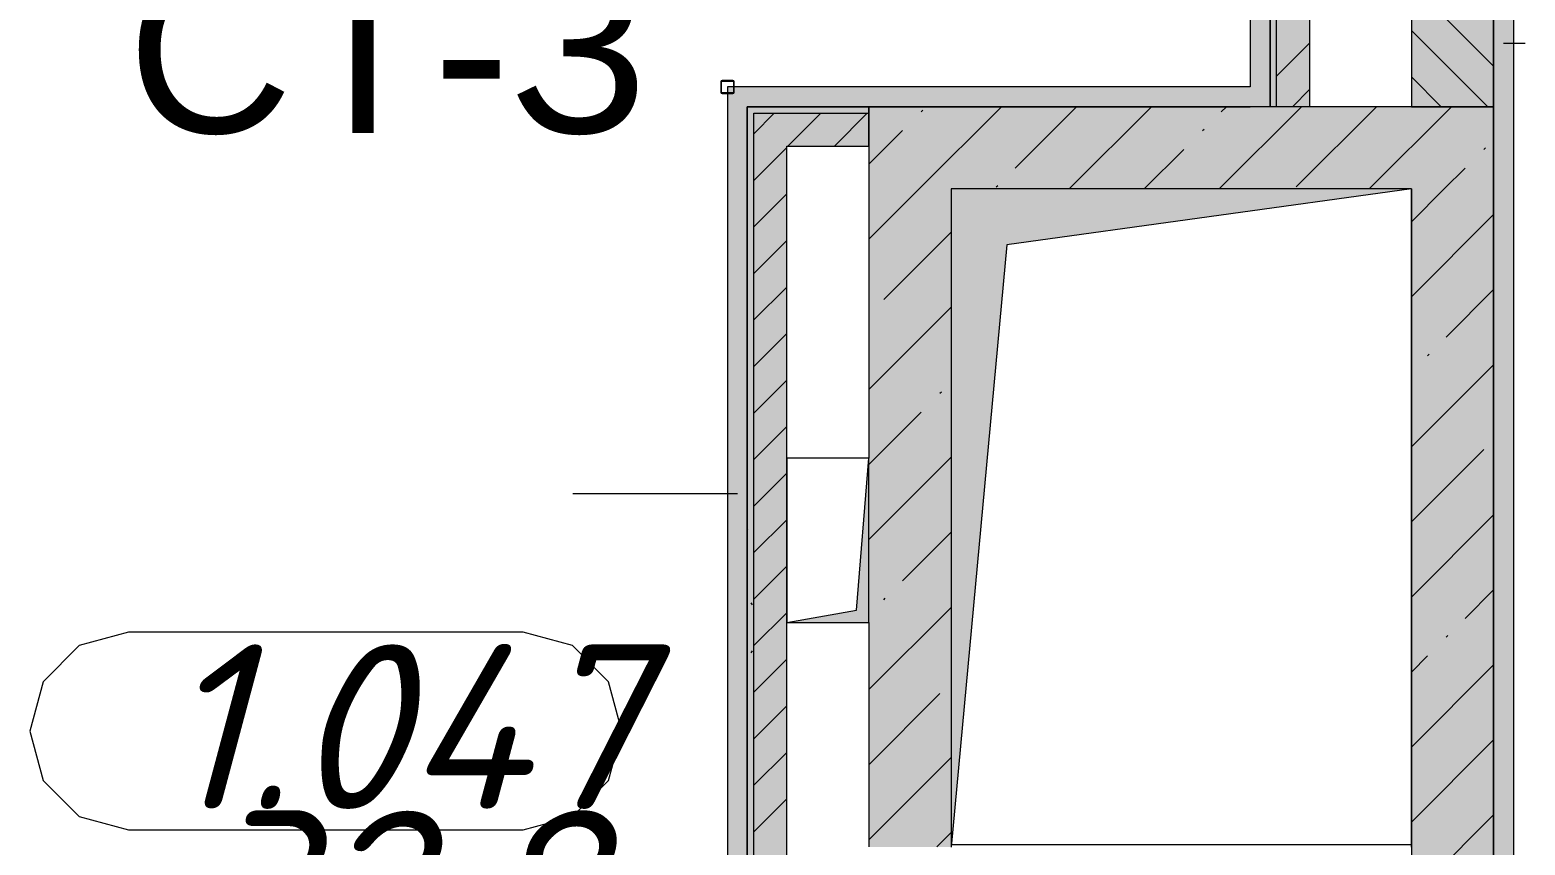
# Model space of a CAD drawing. Header units: millimetres. Extents: x -537608 to 253996, y -217170 to 186033.
# Drawn here: x -286828 to -282281, y -154144 to -151667 of the extents above; entities that cross this region are included whole.
import ezdxf

# ---------------------------------------------------------------- set-up
doc = ezdxf.new("R2010")
doc.units = ezdxf.units.MM
doc.layers.add('PDF _Геометрия', color=7, linetype='Continuous')
doc.layers.add('PDF _Текст', color=7, linetype='Continuous')
doc.layers.add('PDF _Сплошная заливка', color=7, linetype='Continuous', true_color=0xffffff)
doc.styles.add('PDF GOST-Common', font='arial.ttf')
doc.styles.add('PDF ISOCPEUR Italic', font='isocpeui.ttf')

msp = doc.modelspace()

# ---------------------------------------------------------------- hatches: boundary and pattern name
at = {"layer": 'PDF _Сплошная заливка', "transparency": 33554559}
h = msp.add_hatch(color=256, dxfattribs=at)
h.paths.add_polyline_path([(-283056.1714, -151899.9798), (-283036.1704, -151899.9798), (-283036.1704, -150045.5258), (-283056.1714, -150045.5258), (-283056.1714, -151128.1219)], flags=0)
h.paths.add_polyline_path([(-283036.1704, -149945.5254), (-283036.1704, -149705.5247), (-283056.1714, -149705.5247), (-283056.1714, -149945.5254)], flags=0)
h.paths.add_polyline_path([(-283036.1704, -149605.5243), (-283036.1704, -147979.1478), (-283056.1714, -147979.1478), (-283056.1714, -149605.5243)], flags=0)
for points in [[(-282936.1721, -151899.9798), (-282936.1721, -150699.9809), (-282976.1719, -150699.9809), (-282976.1719, -150199.9809), (-282936.1721, -150199.9809), (-282936.1721, -148079.1483), (-283036.1704, -148079.1483), (-283036.1704, -151899.9798)], [(-282376.1714, -151899.9798), (-282376.1714, -150699.9809), (-282626.1703, -150699.9809), (-282626.1703, -151899.9798), (-282482.8826, -151899.9798)], [(-284646.0725, -154379.6347), (-284626.0737, -154379.6347), (-284626.0737, -151899.9798), (-284646.0725, -151899.9798), (-284646.0725, -154279.6342)], [(-284276.1712, -151919.9808), (-284276.1712, -151899.9798), (-284626.0737, -151899.9798), (-284626.0737, -151919.9808), (-284526.0732, -151919.9808)], [(-282376.1714, -152149.9809), (-282376.1714, -151899.9798), (-284276.1712, -151899.9798), (-284276.1712, -152149.9809), (-282482.8826, -152149.9809)], [(-284626.0737, -154279.6342), (-284526.0732, -154279.6342), (-284526.0732, -151919.9808), (-284626.0737, -151919.9808), (-284626.0737, -153981.084)], [(-284026.1722, -154149.6346), (-284026.1722, -152149.9809), (-284276.1712, -152149.9809), (-284276.1712, -154149.6346), (-284169.4213, -154149.6346)], [(-282376.1714, -154399.6335), (-282376.1714, -152149.9809), (-282626.1703, -152149.9809), (-282626.1703, -154399.6335), (-282482.8826, -154399.6335)]]:
    msp.add_hatch(color=256, dxfattribs=at).paths.add_polyline_path(points)
at = {"layer": 'PDF _Сплошная заливка', "true_color": 0x72baa6, "transparency": 33554559}
for points in [[(-283116.1721, -151899.9798), (-283116.1721, -151839.9813), (-284706.0732, -151839.9813), (-284706.0732, -151899.9798), (-284169.4213, -151899.9798)], [(-284706.0732, -157589.6364), (-284646.0725, -157589.6364), (-284646.0725, -151899.9798), (-284706.0732, -151899.9798), (-284706.0732, -157547.2856)]]:
    msp.add_hatch(color=123, dxfattribs=at).paths.add_polyline_path(points)
at = {"layer": 'PDF _Сплошная заливка', "true_color": 0xe2e2e2, "transparency": 33554559}
msp.add_hatch(color=254, dxfattribs=at).paths.add_polyline_path([(-284026.1722, -154149.9812), (-283856.1706, -152319.9804), (-282626.1703, -152149.9809), (-284026.1722, -152149.9809), (-284026.1722, -153981.084)])

# ---------------------------------------------------------------- linework, layer by layer
at = {"layer": 'PDF _Геометрия', "lineweight": 9}
for p, q in [((-283036.1704, -151899.9798), (-283036.1704, -150045.5258)), ((-283116.1721, -150125.5253), (-283116.1721, -151839.9813)), ((-283056.1714, -151899.9798), (-283056.1714, -150125.5253)), ((-283056.1714, -150125.5253), (-283056.1714, -151899.9798)), ((-282626.1703, -150699.9809), (-282626.1703, -151899.9798)), ((-282376.1714, -151899.9798), (-282376.1714, -150699.9809)), ((-282376.1714, -150699.9809), (-282376.1714, -154399.6335)), ((-282316.1707, -150759.9795), (-282316.1707, -158089.6364)), ((-282936.1721, -151399.9798), (-282936.1721, -151899.9798)), ((-282376.1714, -151776.4756), (-282626.1703, -151526.4766)), ((-282394.0883, -151899.9798), (-282626.1703, -151667.8977)), ((-283036.1704, -151806.5695), (-282936.1721, -151706.5691)), ((-282346.1721, -151706.5907), (-282280.5027, -151706.5907)), ((-284724.9008, -151821.1515), (-284726.0741, -151823.9805)), ((-284726.0741, -151823.9805), (-284726.0741, -151855.9799)), ((-284722.0739, -151819.9803), (-284724.9008, -151821.1515)), ((-284724.074, -151823.9805), (-284723.4884, -151822.566)), ((-284724.074, -151855.9799), (-284724.074, -151823.9805)), ((-284723.4884, -151822.566), (-284722.0739, -151821.9804)), ((-284690.0724, -151819.9803), (-284722.0739, -151819.9803)), ((-284722.0739, -151821.9804), (-284690.0724, -151821.9804)), ((-284687.2456, -151821.1515), (-284690.0724, -151819.9803)), ((-284690.0724, -151821.9804), (-284688.6579, -151822.566)), ((-284688.6579, -151822.566), (-284688.0723, -151823.9805)), ((-284688.0723, -151823.9805), (-284688.0723, -151855.9799)), ((-284686.0722, -151823.9805), (-284687.2456, -151821.1515)), ((-284686.0722, -151855.9799), (-284686.0722, -151823.9805)), ((-282535.5094, -151899.9798), (-282626.1703, -151809.3189)), ((-284726.0741, -151855.9799), (-284724.9008, -151858.8089)), ((-284724.9008, -151858.8089), (-284722.0739, -151859.98)), ((-284723.4884, -151857.3944), (-284724.074, -151855.9799)), ((-284722.0739, -151857.98), (-284723.4884, -151857.3944)), ((-284690.0724, -151857.98), (-284722.0739, -151857.98)), ((-284722.0739, -151859.98), (-284690.0724, -151859.98)), ((-283116.1721, -151839.9813), (-284706.0732, -151839.9813)), ((-284706.0732, -151839.9813), (-284706.0732, -151899.9798)), ((-284688.6579, -151857.3944), (-284690.0724, -151857.98)), ((-284690.0724, -151859.98), (-284687.2456, -151858.8089)), ((-284688.0723, -151855.9799), (-284688.6579, -151857.3944)), ((-284687.2456, -151858.8089), (-284686.0722, -151855.9799)), ((-282988.1617, -151899.9798), (-282936.1721, -151847.9903)), ((-284706.0732, -151899.9798), (-284706.0732, -154997.2442)), ((-284646.0725, -154279.6342), (-284646.0725, -151899.9798)), ((-284646.0725, -151899.9798), (-283116.1721, -151899.9798)), ((-284626.0737, -151899.9798), (-284646.0725, -151899.9798)), ((-284646.0725, -151899.9798), (-284646.0725, -154279.6342)), ((-284526.0732, -151899.9798), (-284626.0737, -151899.9798)), ((-284276.1712, -151899.9798), (-284526.0732, -151899.9798)), ((-283116.1721, -151899.9798), (-284276.1712, -151899.9798)), ((-284276.1712, -151899.9798), (-284276.1712, -151919.9808)), ((-284276.1712, -151919.9808), (-284276.1712, -151899.9798)), ((-284123.2317, -152149.9809), (-283873.2328, -151899.9798)), ((-284116.9064, -151915.5564), (-284112.1655, -151910.8156)), ((-283831.7841, -152086.6302), (-283645.1337, -151899.9798)), ((-283667.0357, -152149.9809), (-283417.0346, -151899.9798)), ((-283210.8375, -152149.9809), (-282960.8385, -151899.9798)), ((-283204.5121, -151915.5564), (-283188.9377, -151899.9798)), ((-283056.1714, -151899.9798), (-283116.1721, -151899.9798)), ((-282376.1714, -151899.9798), (-283056.1714, -151899.9798)), ((-283036.1704, -151899.9798), (-283056.1714, -151899.9798)), ((-282936.1721, -151899.9798), (-283036.1704, -151899.9798)), ((-282976.413, -152143.6555), (-282732.7394, -151899.9798)), ((-282754.6414, -152149.9809), (-282504.6403, -151899.9798)), ((-282626.1703, -151899.9798), (-282376.1714, -151899.9798)), ((-282376.1714, -152149.9809), (-282376.1714, -151899.9798)), ((-284626.0737, -151982.2571), (-284563.7973, -151919.9808)), ((-284626.0737, -154279.6342), (-284626.0737, -151919.9808)), ((-284626.0737, -151919.9808), (-284526.0732, -151919.9808)), ((-284526.0732, -151919.9808), (-284276.1712, -151919.9808)), ((-284522.3745, -152019.9812), (-284422.374, -151919.9808)), ((-284380.9534, -152019.9812), (-284280.9529, -151919.9808)), ((-284276.1712, -151919.9808), (-284276.1712, -152019.9812)), ((-284276.1712, -152019.9812), (-284276.1712, -151919.9808)), ((-284276.1712, -152074.8213), (-284173.9317, -151972.5817)), ((-283261.5374, -151972.5817), (-283256.7945, -151967.8388)), ((-284626.0737, -152123.6782), (-284526.0732, -152023.68)), ((-284526.0732, -154279.6342), (-284526.0732, -152019.9812)), ((-284526.0732, -152019.9812), (-284276.1712, -152019.9812)), ((-284276.1712, -152019.9812), (-284276.1712, -152149.9809)), ((-283438.9366, -152149.9809), (-283318.5606, -152029.6049)), ((-282406.1664, -152029.6049), (-282401.4255, -152024.8641)), ((-282526.5424, -152149.9809), (-282463.1917, -152086.6302)), ((-283888.8073, -152143.6555), (-283884.0664, -152138.9126)), ((-284626.0737, -152265.0994), (-284526.0732, -152165.1012)), ((-284276.1712, -152302.9204), (-284123.2317, -152149.9809)), ((-284276.1712, -152149.9809), (-284276.1712, -152967.5504)), ((-282626.1703, -152249.6089), (-282526.5424, -152149.9809)), ((-282626.1703, -152149.9809), (-282626.1703, -154399.6335)), ((-282376.1714, -154399.6335), (-282376.1714, -152149.9809)), ((-282626.1703, -152477.708), (-282376.1714, -152227.7091)), ((-284230.957, -152485.8031), (-284026.1722, -152281.0183)), ((-284626.0737, -152406.5227), (-284526.0732, -152306.5223)), ((-284626.0737, -152547.9438), (-284526.0732, -152447.9434)), ((-282520.217, -152599.8516), (-282376.1714, -152455.806)), ((-284276.1712, -152759.1164), (-284026.1722, -152509.1174)), ((-284626.0737, -152689.365), (-284526.0732, -152589.3645)), ((-282626.1703, -152933.9062), (-282376.1714, -152683.9051)), ((-282577.2401, -152656.8769), (-282572.4993, -152652.1361)), ((-284626.0737, -152830.7861), (-284526.0732, -152730.7857)), ((-284059.8811, -152770.9254), (-284055.1402, -152766.1845)), ((-284276.1712, -152987.2155), (-284116.9064, -152827.9507)), ((-284626.0737, -152972.2073), (-284526.0732, -152872.2068)), ((-284276.1712, -153215.3146), (-284026.1722, -152965.3135)), ((-282626.1703, -153162.0031), (-282406.1664, -152941.9992)), ((-284626.0737, -153113.6284), (-284526.0732, -153013.6279)), ((-284676.0739, -153076.2208), (-285176.074, -153076.2208)), ((-282626.1703, -153390.1022), (-282376.1714, -153140.1033)), ((-284626.0737, -153255.0495), (-284526.0732, -153155.0512)), ((-284173.9317, -153341.172), (-284026.1722, -153193.4126)), ((-284626.0737, -153396.4707), (-284526.0732, -153296.4724)), ((-282463.1917, -153455.2226), (-282376.1714, -153368.2002)), ((-284230.957, -153398.1973), (-284226.214, -153393.4566)), ((-284626.0737, -153537.894), (-284526.0732, -153437.8935)), ((-284276.1712, -153671.5107), (-284026.1722, -153421.5117)), ((-284276.1712, -153467.5505), (-284276.1712, -154149.6346)), ((-282520.217, -153512.2458), (-282515.474, -153507.505)), ((-284626.0737, -153679.3151), (-284526.0732, -153579.3147)), ((-282626.1703, -153618.2013), (-282577.2401, -153569.2711)), ((-282626.1703, -153846.3004), (-282376.1714, -153596.2993)), ((-284276.1712, -153899.6098), (-284059.8811, -153683.3196)), ((-284626.0737, -153820.7362), (-284526.0732, -153720.7358)), ((-282626.1703, -154074.3974), (-282376.1714, -153824.3984)), ((-284626.0737, -153962.1574), (-284526.0732, -153862.1569)), ((-284276.1712, -154127.7089), (-284026.1722, -153877.7077)), ((-284626.0737, -154103.5786), (-284526.0732, -154003.5781)), ((-282626.1703, -154302.4965), (-282376.1714, -154052.4976)), ((-284069.9978, -154149.6346), (-284026.1722, -154105.8068))]:
    msp.add_line(p, q, dxfattribs=at)
at = {"layer": 'PDF _Геометрия', "color": 253, "lineweight": 9, "true_color": 0xaaaaaa}
for p, q in [((-282626.1703, -152149.9809), (-284026.1722, -152149.9809)), ((-284026.1722, -152149.9809), (-284026.1722, -154149.9812)), ((-282626.1703, -152149.9809), (-283856.1706, -152319.9804)), ((-282626.1703, -154149.9812), (-282626.1703, -152149.9809)), ((-283856.1706, -152319.9804), (-284026.1722, -154149.9812)), ((-284276.1712, -152967.5504), (-284526.1723, -152967.5504)), ((-284526.1723, -152967.5504), (-284526.1723, -153467.5505)), ((-284313.6714, -153430.0503), (-284276.1712, -152967.5504)), ((-284276.1712, -153467.5505), (-284276.1712, -152967.5504)), ((-284526.1723, -153467.5505), (-284313.6714, -153430.0503)), ((-286527.6322, -153497.343), (-286677.6329, -153537.5366)), ((-285327.6334, -153497.343), (-286527.6322, -153497.343)), ((-285177.6327, -153537.5366), (-285327.6334, -153497.343)), ((-284526.1723, -153467.5505), (-284276.1712, -153467.5505)), ((-286677.6329, -153537.5366), (-286787.4401, -153647.3437)), ((-285067.8255, -153647.3437), (-285177.6327, -153537.5366)), ((-286787.4401, -153647.3437), (-286827.6335, -153797.3444)), ((-285027.6321, -153797.3444), (-285067.8255, -153647.3437)), ((-286827.6335, -153797.3444), (-286787.4401, -153947.345)), ((-285067.8255, -153947.345), (-285027.6321, -153797.3444)), ((-286787.4401, -153947.345), (-286677.6329, -154057.1522)), ((-285177.6327, -154057.1522), (-285067.8255, -153947.345)), ((-286677.6329, -154057.1522), (-286527.6322, -154097.3436)), ((-286527.6322, -154097.3436), (-285327.6334, -154097.3436)), ((-285327.6334, -154097.3436), (-285177.6327, -154057.1522))]:
    msp.add_line(p, q, dxfattribs=at)
at = {"layer": 'PDF _Геометрия', "color": 8, "lineweight": 9, "true_color": 0x787878}
for p, q in [((-284644.0358, -153186.8913), (-284646.0725, -153183.3648)), ((-284630.4248, -153413.6685), (-284633.7769, -153407.862)), ((-284631.4539, -153553.4533), (-284634.8061, -153559.2599))]:
    msp.add_line(p, q, dxfattribs=at)
at = {"layer": 'PDF _Геометрия', "color": 9, "lineweight": 9, "true_color": 0xc0c0c0}
msp.add_line((-282626.1703, -154142.9065), (-284026.1722, -154142.9065), dxfattribs=at)
at = {"layer": 'PDF _Сплошная заливка', "color": 123, "lineweight": 35, "true_color": 0x72baa6, "transparency": 33554559}
msp.add_solid([(-283056.1714, -151899.9798), (-283056.1714, -150125.5253), (-283116.1721, -151899.9798), (-283116.1721, -150125.5253)], dxfattribs=at)
at = {"layer": 'PDF _Сплошная заливка', "color": 2, "lineweight": 35, "true_color": 0xfef929, "transparency": 33554559}
msp.add_solid([(-282316.1707, -158149.635), (-282316.1707, -150699.9809), (-282376.1714, -158149.635), (-282376.1714, -150699.9809)], dxfattribs=at)
at = {"layer": 'PDF _Сплошная заливка', "lineweight": 35, "transparency": 33554559}
msp.add_solid([(-284276.1712, -152019.9812), (-284276.1712, -151919.9808), (-284526.0732, -152019.9812), (-284526.0732, -151919.9808)], dxfattribs=at)
at = {"layer": 'PDF _Сплошная заливка', "color": 254, "lineweight": 35, "true_color": 0xe2e2e2, "transparency": 33554559}
msp.add_solid([(-284276.1712, -153467.5505), (-284276.1712, -152967.5504), (-284526.1723, -153467.5505), (-284313.6714, -153430.0503)], dxfattribs=at)

# ---------------------------------------------------------------- texts
at = {"layer": 'PDF _Текст', "char_height": 500, "attachment_point": 4}
for s, insert, style in [('СТ-З', (-286531.8951, -151732.9159), 'PDF GOST-Common'), ('1.047', (-286428.9645, -153784.0531), 'PDF ISOCPEUR Italic'), ('32,8', (-286335.9633, -154348.0046), 'PDF ISOCPEUR Italic')]:
    msp.add_mtext(s, dxfattribs=dict(at, insert=insert, style=style))

doc.saveas('drawing.dxf')
